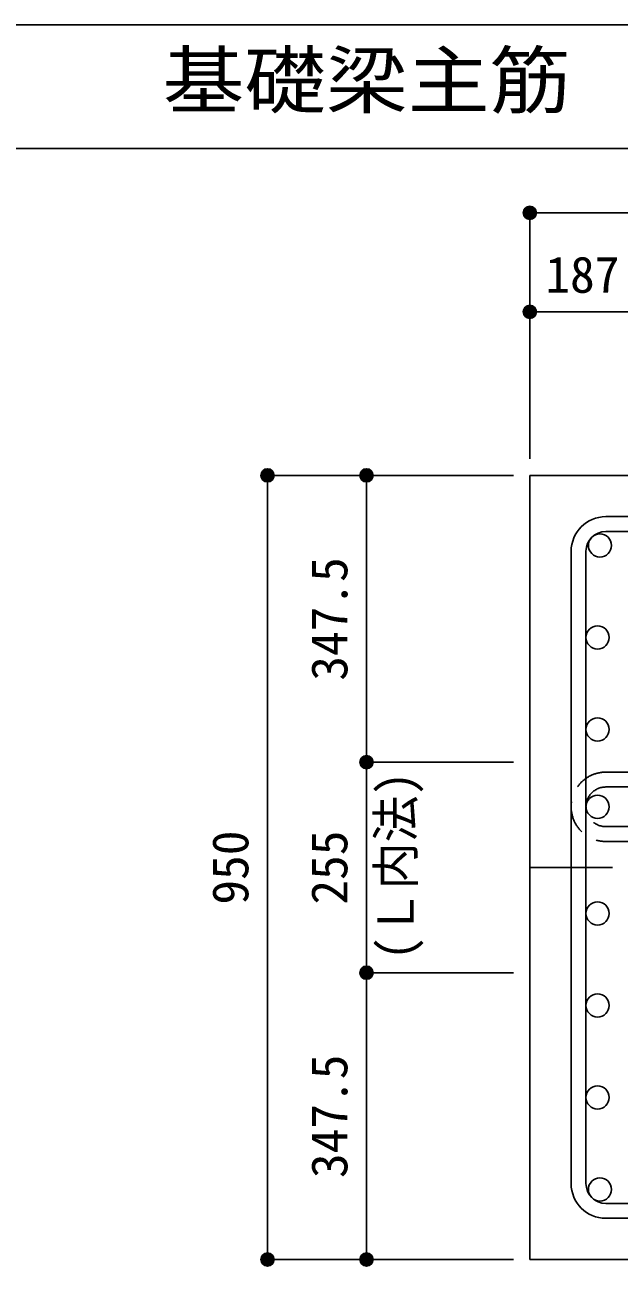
# Model space of a CAD drawing. Units: millimetres at full size, sheet at 1:20. Extents: x -3982 to 3969, y -2797 to 2801.
# Drawn here: x -719 to 2, y 1297 to 2801 of the extents above; entities that cross this region are included whole.
import ezdxf
from ezdxf.enums import TextEntityAlignment as Align

# ---------------------------------------------------------------- set-up
doc = ezdxf.new("R2010")
doc.units = ezdxf.units.MM
doc.header["$LTSCALE"] = 20
doc.header["$PDMODE"] = 32
doc.header["$PDSIZE"] = 10
doc.linetypes.add('CHAIN1', pattern=[8, 5, -1, 1, -1])
doc.linetypes.add('DASHED2', pattern=[3, 2, -1])
for name, color, linetype in [('6-1_躯体線', 2, 'Continuous'), ('6-3_柱型主筋', 3, 'Continuous'), ('6-4_フープ', 7, 'Continuous'), ('6-7_文字', 7, 'Continuous'), ('6-C_中子', 7, 'DASHED2'), ('6-D_寸法', 4, 'Continuous'), ('F-0_枠', 6, 'Continuous')]:
    doc.layers.add(name, color=color, linetype=linetype)
doc.styles.add('ＭＳ ゴシック', font='')
doc.styles.get('ＭＳ ゴシック').set_extended_font_data('MS Gothic')

msp = doc.modelspace()

# ---------------------------------------------------------------- linework, layer by layer
at = {"layer": '6-1_躯体線'}
for p, q in [((-106.71, 2254.95), (-106.71, 1304.95)), ((1243.29, 2254.95), (-106.71, 2254.95)), ((-106.71, 1304.95), (185.79, 1304.95))]:
    msp.add_line(p, q, dxfattribs=at)
at = {"layer": '6-3_柱型主筋'}
for centre in [(-21.78, 2170.03), (-24.71, 2058.58), (-24.71, 1947.13), (-24.71, 1853.46), (-24.71, 1724.23), (-24.71, 1612.78), (-24.71, 1501.33), (-21.78, 1389.88)]:
    msp.add_circle(centre, 14, dxfattribs=at)
at = {"layer": '6-4_フープ'}
for p, q in [((-14.71, 2204.95), (751.29, 2204.95)), ((-14.71, 2186.95), (751.29, 2186.95)), ((-56.71, 2162.95), (-56.71, 1396.95)), ((-38.71, 2162.95), (-38.71, 1396.95)), ((-14.71, 1372.95), (751.29, 1372.95)), ((-14.71, 1354.95), (751.29, 1354.95))]:
    msp.add_line(p, q, dxfattribs=at)
for centre, radius, start, end in [((-14.71, 2162.95), 42, 90, 180), ((-14.71, 2162.95), 24, 90, 180), ((-14.71, 1396.95), 42, 180, 270), ((-14.71, 1396.95), 24, 180, 270)]:
    msp.add_arc(centre, radius, start, end, dxfattribs=at)
at = {"layer": '6-C_中子'}
for p, q in [((-14.71, 1877.46), (49.29, 1877.46)), ((-14.71, 1829.46), (751.29, 1829.46)), ((-14.71, 1811.46), (751.29, 1811.46))]:
    msp.add_line(p, q, dxfattribs=at)
msp.add_lwpolyline([(-14.71, 1895.46), (49.29, 1895.46), (49.29, 1877.46)], dxfattribs=at)
for radius in [42, 24]:
    msp.add_arc((-14.71, 1853.46), radius, 90, 270, dxfattribs=at)
at = {"layer": '6-D_寸法'}
for p, q in [((-106.71, 2572.98), (-106.71, 2452.98)), ((-106.71, 2572.98), (-106.71, 2452.98)), ((-106.71, 2572.98), (843.29, 2572.98)), ((-106.71, 2452.98), (-106.71, 2274.95)), ((-106.71, 2452.98), (-106.71, 2274.95)), ((-106.71, 2452.98), (-106.71, 2274.95)), ((-106.71, 2452.98), (80.79, 2452.98)), ((-424.74, 2254.95), (-304.74, 2254.95)), ((-424.74, 2254.95), (-424.74, 1304.95)), ((-304.74, 2254.95), (-126.71, 2254.95)), ((-304.74, 2254.95), (-126.71, 2254.95)), ((-304.74, 2254.95), (-126.71, 2254.95)), ((-304.74, 2254.95), (-126.71, 2254.95)), ((-304.74, 2254.95), (-126.71, 2254.95)), ((-304.74, 2254.95), (-126.71, 2254.95)), ((-304.74, 2254.95), (-126.71, 2254.95)), ((-304.74, 2254.95), (-126.71, 2254.95)), ((-304.74, 2254.95), (-126.71, 2254.95)), ((-304.74, 2254.95), (-126.71, 2254.95)), ((-304.74, 2254.95), (-126.71, 2254.95)), ((-304.74, 1652.45), (-304.74, 1907.45)), ((-304.74, 1907.45), (-126.71, 1907.45)), ((-304.74, 1304.95), (-304.74, 1652.45)), ((-304.74, 1652.45), (-126.71, 1652.45)), ((-424.74, 1304.95), (-304.74, 1304.95)), ((-304.74, 1304.95), (-126.71, 1304.95)), ((-304.74, 1304.95), (-126.71, 1304.95)), ((-304.74, 1304.95), (-126.71, 1304.95)), ((-304.74, 1304.95), (-126.71, 1304.95)), ((-304.74, 1304.95), (-126.71, 1304.95)), ((-304.74, 1304.95), (-126.71, 1304.95)), ((-304.74, 1304.95), (-126.71, 1304.95)), ((-304.74, 1304.95), (-126.71, 1304.95)), ((-304.74, 1304.95), (-126.71, 1304.95)), ((-304.74, 1304.95), (-126.71, 1304.95)), ((-304.74, 1304.95), (-126.71, 1304.95))]:
    msp.add_line(p, q, dxfattribs=at)
at = {"layer": '6-D_寸法', "linetype": 'CHAIN1'}
msp.add_line((-106.71, 1779.95), (843.29, 1779.95), dxfattribs=at)
at = {"layer": '6-D_寸法'}
for points in [[(-304.74, 1907.45), (-304.74, 2254.95), (-126.71, 2254.95)], [(-424.74, 1304.95), (-304.74, 1304.95), (-126.71, 1304.95)], [(-424.74, 1304.95), (-304.74, 1304.95), (-126.71, 1304.95)]]:
    msp.add_lwpolyline(points, dxfattribs=at)
for centre, radius in [((-106.71, 2572.98), 8), ((-106.71, 2572.98), 7.2), ((-106.71, 2572.98), 6.4), ((-106.71, 2572.98), 5.6), ((-106.71, 2572.98), 4.8), ((-106.71, 2572.98), 4), ((-106.71, 2572.98), 3.2), ((-106.71, 2572.98), 2.4), ((-106.71, 2572.98), 1.6), ((-106.71, 2572.98), 0.8), ((-106.71, 2452.98), 8), ((-106.71, 2452.98), 7.2), ((-106.71, 2452.98), 6.4), ((-106.71, 2452.98), 5.6), ((-106.71, 2452.98), 4.8), ((-106.71, 2452.98), 4), ((-106.71, 2452.98), 3.2), ((-106.71, 2452.98), 2.4), ((-106.71, 2452.98), 1.6), ((-106.71, 2452.98), 0.8), ((-424.74, 2254.95), 8), ((-424.74, 2254.95), 7.2), ((-424.74, 2254.95), 6.4), ((-424.74, 2254.95), 5.6), ((-424.74, 2254.95), 4.8), ((-424.74, 2254.95), 4), ((-424.74, 2254.95), 3.2), ((-424.74, 2254.95), 2.4), ((-424.74, 2254.95), 1.6), ((-424.74, 2254.95), 0.8), ((-304.74, 2254.95), 8), ((-304.74, 2254.95), 7.2), ((-304.74, 2254.95), 6.4), ((-304.74, 2254.95), 5.6), ((-304.74, 2254.95), 4.8), ((-304.74, 2254.95), 4), ((-304.74, 2254.95), 3.2), ((-304.74, 2254.95), 2.4), ((-304.74, 2254.95), 1.6), ((-304.74, 2254.95), 0.8), ((-304.74, 1907.45), 8), ((-304.74, 1907.45), 7.2), ((-304.74, 1907.45), 6.4), ((-304.74, 1907.45), 5.6), ((-304.74, 1907.45), 4.8), ((-304.74, 1907.45), 4), ((-304.74, 1907.45), 3.2), ((-304.74, 1907.45), 2.4), ((-304.74, 1907.45), 1.6), ((-304.74, 1907.45), 0.8), ((-304.74, 1652.45), 8), ((-304.74, 1652.45), 7.2), ((-304.74, 1652.45), 6.4), ((-304.74, 1652.45), 5.6), ((-304.74, 1652.45), 4.8), ((-304.74, 1652.45), 4), ((-304.74, 1652.45), 3.2), ((-304.74, 1652.45), 2.4), ((-304.74, 1652.45), 1.6), ((-304.74, 1652.45), 0.8), ((-424.74, 1304.95), 8), ((-424.74, 1304.95), 7.2), ((-424.74, 1304.95), 6.4), ((-424.74, 1304.95), 5.6), ((-424.74, 1304.95), 4.8), ((-424.74, 1304.95), 4), ((-304.74, 1304.95), 8), ((-304.74, 1304.95), 7.2), ((-304.74, 1304.95), 6.4), ((-304.74, 1304.95), 5.6), ((-304.74, 1304.95), 4.8), ((-304.74, 1304.95), 4), ((-424.74, 1304.95), 3.2), ((-424.74, 1304.95), 2.4), ((-424.74, 1304.95), 1.6), ((-424.74, 1304.95), 0.8), ((-304.74, 1304.95), 3.2), ((-304.74, 1304.95), 2.4), ((-304.74, 1304.95), 1.6), ((-304.74, 1304.95), 0.8)]:
    msp.add_circle(centre, radius, dxfattribs=at)
at = {"layer": '6-D_寸法', "color": 7}
for p in [(-106.71, 2572.98), (-106.71, 2452.98), (-424.74, 2254.95), (-304.74, 2254.95), (-304.74, 1907.45), (-304.74, 1652.45), (-424.74, 1304.95), (-304.74, 1304.95)]:
    msp.add_point(p, dxfattribs=at)
at = {"layer": 'F-0_枠'}
msp.add_line((-3981.92, 2800.77), (3969.4, 2800.77), dxfattribs=at)
at = {"layer": 'F-0_枠', "color": 2}
msp.add_line((-3981.92, 2650.77), (2482.4, 2650.77), dxfattribs=at)

# ---------------------------------------------------------------- texts
at = {"layer": '6-7_文字', "color": 2, "style": 'ＭＳ ゴシック', "width": 1.1}
msp.add_text('\u3000\u3000基礎梁主筋\u3000４本タイプ', height=65.98, dxfattribs=at).set_placement((-749.76, 2680.77), align=Align.BOTTOM_LEFT)
at = {"layer": '6-D_寸法', "style": 'ＭＳ ゴシック'}
msp.add_text('187.5', height=43.99, dxfattribs=at).set_placement((-87.96, 2462.98), align=Align.BOTTOM_LEFT)
for s, p in [('347.5', (-314.74, 2006.2)), ('950', (-434.74, 1734.95)), ('255', (-314.74, 1734.95)), ('347.5', (-314.74, 1403.7))]:
    msp.add_text(s, height=43.99, rotation=90, dxfattribs=at).set_placement(p, align=Align.BOTTOM_LEFT)
at = {"layer": '6-D_寸法', "style": 'ＭＳ ゴシック', "width": 0.95}
msp.add_text('(Ｌ内法)', height=43.99, rotation=90, dxfattribs=at).set_placement((-234.25, 1667.85), align=Align.BOTTOM_LEFT)

doc.saveas('drawing.dxf')
